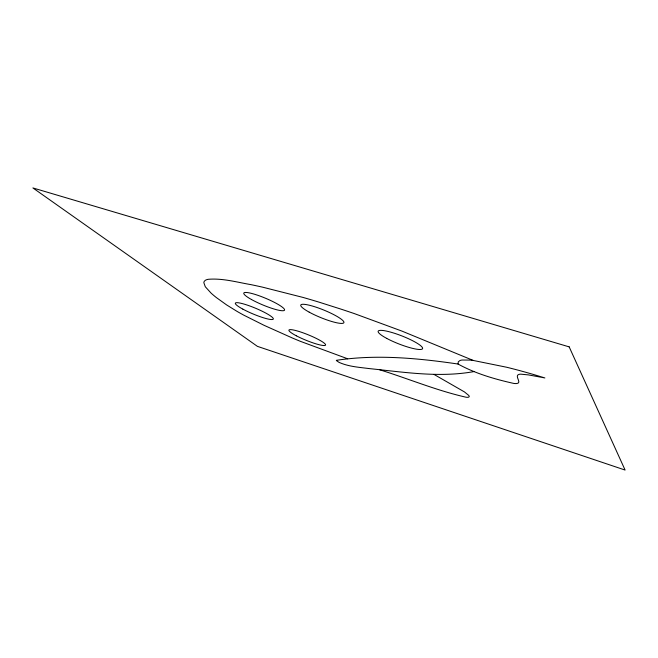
<?xml version="1.0" encoding="UTF-8"?>
<svg xmlns="http://www.w3.org/2000/svg" width="658" height="658" viewBox="0 0 658 658"><rect width="100%" height="100%" fill="white"/><g stroke="black" fill="none" stroke-linecap="round" stroke-linejoin="round"><path stroke-width="0.99" d="M474.048 371.573C439.248 377.898 404.061 372.148 369.319 368.595C359.408 367.296 349.135 366.695 339.832 362.698A4.211 0.584 21.8 0 1 338.78 362.196L336.509 360.65A12.395 1.727 21.8 0 1 336.345 360.337C376.261 354.201 418.027 358.158 458.042 364.03C475.265 373.522 494.684 379.156 513.816 383.433A21.031 3.775 20.4 0 0 516.489 383.556C522.682 383.162 513.873 375.792 519.022 374.377A25.489 4.713 19.9 0 1 520.823 374.163L528.489 374.912L544.882 377.939L534.987 374.937A138.213 23.236 19.7 0 0 506.701 367.254L473.069 360.419A61.72 10.964 20.2 0 0 469.886 360.082L462.056 360.033A52.87 9.418 20.3 0 0 460.049 360.494L458.313 361.768L458.042 364.03M379.592 369.747C408.47 378.704 436.616 390.556 466.144 397.235A20.258 3.084 20.9 0 0 468.406 397.243L469.294 396.659L468.883 395.548L464.499 391.946L434.132 374.492M347.646 358.774L300.599 341.412A84.874 13.127 22.3 0 1 292.3 337.973L263.948 325.258L243.838 315.182A75.793 11.655 22.4 0 1 236.946 311.324L226.623 304.925L216.416 297.605A154.49 24.963 21.9 0 1 211.144 293.18L205.296 286.756L203.848 282.701A108.924 17.363 22.3 0 1 204.399 281.196L205.247 280.39A98.741 15.743 22.4 0 1 208.257 279.296C222.7 278.087 236.979 282.241 251.093 284.667A308.972 44.382 20.9 0 1 262.608 287.168L302.869 297.391A193.765 30.284 21.5 0 1 319.179 302.195L340.564 308.989A253.659 37.638 21.3 0 1 354.292 313.578L401.832 331.056L473.242 360.444M569.17 346.873L32.9 187.941L257.393 346.347L625.1 470.059L569.17 346.873M386.723 338.393A23.844 4.277 21.4 0 0 422.428 348.872A23.844 4.277 21.4 0 0 391.979 332.512A23.844 4.277 21.4 0 0 386.723 338.393M309.219 312.163A23.285 4.063 22.2 0 0 343.764 322.856A23.285 4.063 22.2 0 0 314.006 306.529A23.285 4.063 22.2 0 0 309.219 312.163M251.57 299.571A22.109 3.619 22.7 0 0 284.388 310.337A22.109 3.619 22.7 0 0 256.48 294.858A22.109 3.619 22.7 0 0 251.57 299.571M242.843 309.12A20.546 3.117 22.7 0 0 273.193 319.212A20.546 3.117 22.7 0 0 247.038 305.024A20.546 3.117 22.7 0 0 242.843 309.12M296.347 335.802A19.814 2.945 22.2 0 0 325.504 345.17A19.814 2.945 22.2 0 0 299.834 331.731A19.814 2.945 22.2 0 0 296.347 335.802"/></g></svg>
